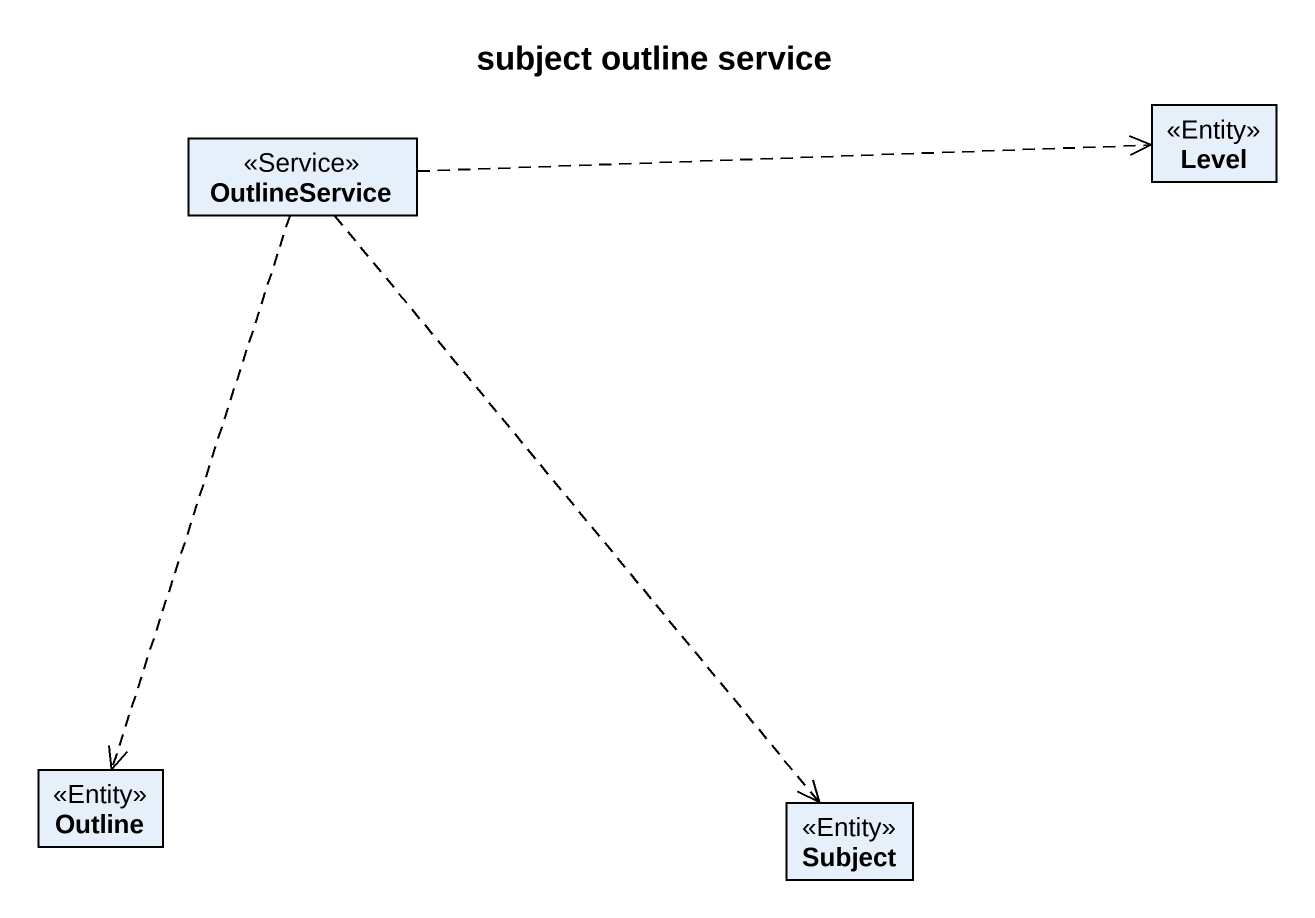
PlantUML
@startuml
title subject outline service
hide circle
hide empty members
class OutlineService <<Service>>
class Level <<Entity>>
class Outline <<Entity>>
class Subject <<Entity>>
OutlineService .right.> Level
OutlineService ..> Outline
OutlineService ..> Subject
@enduml
